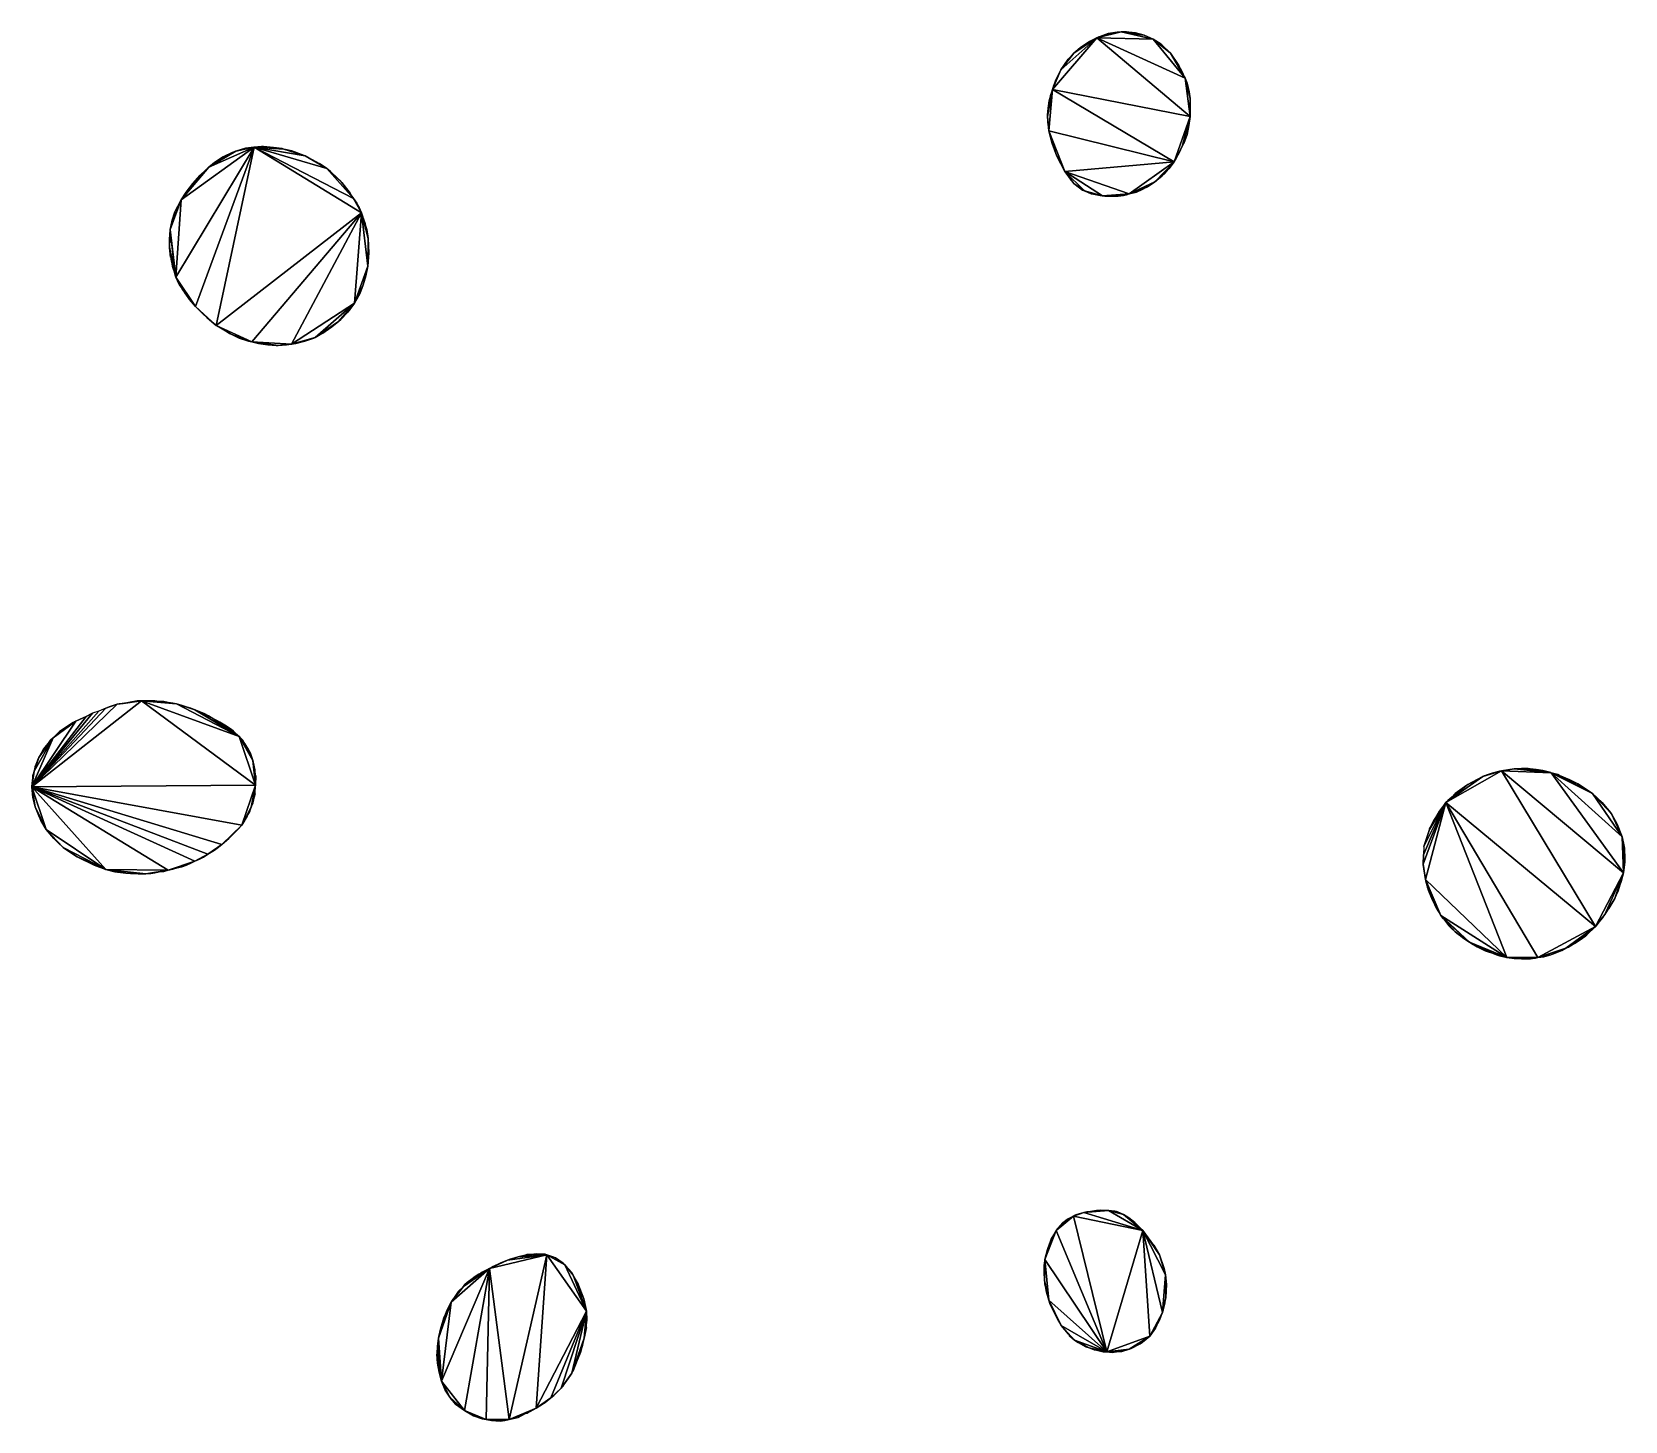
# Model space of a CAD drawing. Extents: x -63 to 76, y -59 to 62.
import ezdxf

# ---------------------------------------------------------------- set-up
doc = ezdxf.new("R2010")
doc.units = 0

msp = doc.modelspace()

# ---------------------------------------------------------------- linework, layer by layer
for points in [[(30.1, 61.77, 148), (26.96, 58.96, 148), (26.22, 57.26, 148)], [(38.24, 54.9, 148), (30.1, 61.77, 148), (26.22, 57.26, 148)], [(30.1, 61.77, 148), (28.07, 60.41, 148), (26.96, 58.96, 148)], [(30.1, 61.77, 148), (28.65, 60.89, 148), (28.07, 60.41, 148)], [(30.1, 61.77, 148), (29.45, 61.43, 148), (28.65, 60.89, 148)], [(32.23, 62.28, 148), (30.37, 61.88, 148), (30.1, 61.77, 148)], [(35.02, 61.65, 148), (32.23, 62.28, 148), (30.1, 61.77, 148)], [(30.37, 61.88, 148), (30.28, 61.86, 148), (30.1, 61.77, 148)], [(37.81, 58.24, 148), (35.02, 61.65, 148), (30.1, 61.77, 148)], [(38.24, 54.9, 148), (37.81, 58.24, 148), (30.1, 61.77, 148)], [(32.23, 62.28, 148), (31.09, 62.14, 148), (30.37, 61.88, 148)], [(32.23, 62.28, 148), (31.88, 62.26, 148), (31.09, 62.14, 148)], [(32.9, 62.26, 148), (32.67, 62.28, 148), (32.23, 62.28, 148)], [(34.23, 62, 148), (32.9, 62.26, 148), (32.23, 62.28, 148)], [(35.02, 61.65, 148), (34.23, 62, 148), (32.23, 62.28, 148)], [(34.23, 62, 148), (33.46, 62.19, 148), (32.9, 62.26, 148)], [(34.27, 61.98, 148), (34.24, 61.99, 148), (34.23, 62, 148)], [(35.02, 61.65, 148), (34.27, 61.98, 148), (34.23, 62, 148)], [(35.78, 61.15, 148), (35.72, 61.2, 148), (35.02, 61.65, 148)], [(36.54, 60.41, 148), (35.78, 61.15, 148), (35.02, 61.65, 148)], [(37.81, 58.24, 148), (36.54, 60.41, 148), (35.02, 61.65, 148)], [(28.07, 60.41, 148), (27.59, 59.9, 148), (26.96, 58.96, 148)], [(27.59, 59.9, 148), (27.15, 59.29, 148), (26.96, 58.96, 148)], [(28.07, 60.41, 148), (27.67, 59.99, 148), (27.59, 59.9, 148)], [(28.65, 60.89, 148), (28.08, 60.42, 148), (28.07, 60.41, 148)], [(36.54, 60.41, 148), (36.53, 60.41, 148), (35.78, 61.15, 148)], [(37.27, 59.35, 148), (37.11, 59.62, 148), (36.54, 60.41, 148)], [(37.81, 58.24, 148), (37.27, 59.35, 148), (36.54, 60.41, 148)], [(26.96, 58.96, 148), (26.52, 58.08, 148), (26.22, 57.26, 148)], [(26.96, 58.96, 148), (26.53, 58.1, 148), (26.52, 58.08, 148)], [(26.96, 58.96, 148), (26.87, 58.8, 148), (26.53, 58.1, 148)], [(37.81, 58.24, 148), (37.55, 58.83, 148), (37.27, 59.35, 148)], [(26.22, 57.26, 148), (25.83, 55.63, 148), (25.79, 54.9, 148)], [(26.22, 57.26, 148), (25.79, 54.9, 148), (25.91, 53.63, 148)], [(26.22, 57.26, 148), (25.93, 56.26, 148), (25.83, 55.63, 148)], [(36.86, 50.94, 148), (26.22, 57.26, 148), (25.91, 53.63, 148)], [(26.22, 57.26, 148), (26.03, 56.7, 148), (25.93, 56.26, 148)], [(26.52, 58.08, 148), (26.28, 57.5, 148), (26.22, 57.26, 148)], [(36.86, 50.94, 148), (38.24, 54.9, 148), (26.22, 57.26, 148)], [(37.99, 57.79, 148), (37.91, 58.05, 148), (37.81, 58.24, 148)], [(38.16, 57.05, 148), (37.99, 57.79, 148), (37.81, 58.24, 148)], [(38.26, 56.45, 148), (38.16, 57.05, 148), (37.81, 58.24, 148)], [(38.24, 54.9, 148), (38.26, 56.45, 148), (37.81, 58.24, 148)], [(38.16, 57.05, 148), (38.05, 57.54, 148), (37.99, 57.79, 148)], [(25.93, 56.26, 148), (25.86, 55.87, 148), (25.83, 55.63, 148)], [(38.26, 56.47, 148), (38.24, 56.56, 148), (38.16, 57.05, 148)], [(38.26, 56.45, 148), (38.26, 56.47, 148), (38.16, 57.05, 148)], [(38.24, 54.9, 148), (38.25, 55.48, 148), (38.26, 56.45, 148)], [(38.25, 55.48, 148), (38.27, 55.69, 148), (38.26, 56.45, 148)], [(25.83, 55.63, 148), (25.78, 55.06, 148), (25.78, 54.99, 148)], [(25.83, 55.63, 148), (25.78, 54.99, 148), (25.79, 54.9, 148)], [(25.79, 54.9, 148), (25.8, 54.33, 148), (25.83, 54.11, 148)], [(25.79, 54.9, 148), (25.83, 54.11, 148), (25.91, 53.63, 148)], [(36.86, 50.94, 148), (37.55, 52.27, 148), (38.24, 54.9, 148)], [(37.55, 52.27, 148), (37.97, 53.32, 148), (38.24, 54.9, 148)], [(37.97, 53.32, 148), (38.13, 54.11, 148), (38.24, 54.9, 148)], [(38.13, 54.11, 148), (38.22, 54.51, 148), (38.24, 54.9, 148)], [(25.91, 53.63, 148), (26.05, 52.98, 148), (26.18, 52.54, 148)], [(25.91, 53.63, 148), (26.18, 52.54, 148), (26.52, 51.65, 148)], [(25.91, 53.63, 148), (26.52, 51.65, 148), (27.29, 50.07, 148)], [(36.86, 50.94, 148), (25.91, 53.63, 148), (27.29, 50.07, 148)], [(37.55, 52.27, 148), (37.69, 52.54, 148), (37.97, 53.32, 148)], [(37.69, 52.54, 148), (37.91, 53.15, 148), (37.97, 53.32, 148)], [(37.97, 53.32, 148), (37.98, 53.39, 148), (38.13, 54.11, 148)], [(-43.52, 52.22, 148), (-49.89, 47.61, 148), (-50.37, 40.86, 148)], [(-43.52, 52.22, 148), (-50.37, 40.86, 148), (-48.64, 38.3, 148)], [(-43.52, 52.22, 148), (-47.48, 50.47, 148), (-49.89, 47.61, 148)], [(-43.52, 52.22, 148), (-48.64, 38.3, 148), (-46.83, 36.64, 148)], [(-43.52, 52.22, 148), (-45.13, 51.86, 148), (-47.48, 50.47, 148)], [(-45.13, 51.86, 148), (-46.23, 51.36, 148), (-47.48, 50.47, 148)], [(-34.14, 46.46, 148), (-43.52, 52.22, 148), (-46.83, 36.64, 148)], [(-45.13, 51.86, 148), (-45.43, 51.75, 148), (-46.23, 51.36, 148)], [(-43.52, 52.22, 148), (-44.27, 52.11, 148), (-45.13, 51.86, 148)], [(-44.27, 52.11, 148), (-44.84, 51.95, 148), (-45.13, 51.86, 148)], [(-43.52, 52.22, 148), (-44.22, 52.12, 148), (-44.27, 52.11, 148)], [(-42.71, 52.26, 148), (-42.88, 52.26, 148), (-43.52, 52.22, 148)], [(-41.83, 52.18, 148), (-42.71, 52.26, 148), (-43.52, 52.22, 148)], [(-40.94, 52.04, 148), (-41.83, 52.18, 148), (-43.52, 52.22, 148)], [(-39.07, 51.44, 148), (-40.94, 52.04, 148), (-43.52, 52.22, 148)], [(-37.18, 50.33, 148), (-39.07, 51.44, 148), (-43.52, 52.22, 148)], [(-34.83, 47.73, 148), (-37.18, 50.33, 148), (-43.52, 52.22, 148)], [(-34.14, 46.46, 148), (-34.83, 47.73, 148), (-43.52, 52.22, 148)], [(-41.83, 52.18, 148), (-41.89, 52.19, 148), (-42.71, 52.26, 148)], [(-41.07, 52.08, 148), (-41.13, 52.09, 148), (-41.83, 52.18, 148)], [(-40.94, 52.04, 148), (-41.07, 52.08, 148), (-41.83, 52.18, 148)], [(-39.37, 51.57, 148), (-40.24, 51.88, 148), (-40.94, 52.04, 148)], [(-39.07, 51.44, 148), (-39.37, 51.57, 148), (-40.94, 52.04, 148)], [(26.18, 52.54, 148), (26.24, 52.33, 148), (26.52, 51.65, 148)], [(26.52, 51.65, 148), (26.56, 51.54, 148), (26.61, 51.43, 148)], [(26.52, 51.65, 148), (26.61, 51.43, 148), (27.29, 50.07, 148)], [(36.86, 50.94, 148), (36.93, 51.07, 148), (37.55, 52.27, 148)], [(36.93, 51.07, 148), (37.32, 51.75, 148), (37.55, 52.27, 148)], [(-47.48, 50.47, 148), (-48.87, 49.04, 148), (-49.89, 47.61, 148)], [(-47.48, 50.47, 148), (-48.24, 49.75, 148), (-48.87, 49.04, 148)], [(-47.48, 50.47, 148), (-47.74, 50.24, 148), (-48.24, 49.75, 148)], [(-46.23, 51.36, 148), (-46.97, 50.87, 148), (-47.48, 50.47, 148)], [(-37.84, 50.79, 148), (-38.79, 51.3, 148), (-39.07, 51.44, 148)], [(-37.18, 50.33, 148), (-37.84, 50.79, 148), (-39.07, 51.44, 148)], [(-37.18, 50.33, 148), (-37.72, 50.71, 148), (-37.84, 50.79, 148)], [(-36.24, 49.51, 148), (-36.86, 50.08, 148), (-37.18, 50.33, 148)], [(-35.85, 49.12, 148), (-36.24, 49.51, 148), (-37.18, 50.33, 148)], [(-34.83, 47.73, 148), (-35.85, 49.12, 148), (-37.18, 50.33, 148)], [(26.61, 51.43, 148), (27.25, 50.14, 148), (27.29, 50.07, 148)], [(27.29, 50.07, 148), (32.91, 48.12, 148), (36.86, 50.94, 148)], [(32.91, 48.12, 148), (35.17, 49.18, 148), (36.86, 50.94, 148)], [(35.17, 49.18, 148), (35.34, 49.33, 148), (36.86, 50.94, 148)], [(35.34, 49.33, 148), (36.02, 49.95, 148), (36.86, 50.94, 148)], [(36.02, 49.95, 148), (36.39, 50.32, 148), (36.86, 50.94, 148)], [(36.39, 50.32, 148), (36.7, 50.73, 148), (36.86, 50.94, 148)], [(-48.87, 49.04, 148), (-49.47, 48.27, 148), (-49.89, 47.61, 148)], [(-48.87, 49.04, 148), (-49.01, 48.88, 148), (-49.47, 48.27, 148)], [(-48.24, 49.75, 148), (-48.35, 49.65, 148), (-48.87, 49.04, 148)], [(-35.85, 49.12, 148), (-35.99, 49.26, 148), (-36.24, 49.51, 148)], [(-35.13, 48.2, 148), (-35.27, 48.39, 148), (-35.85, 49.12, 148)], [(-34.83, 47.73, 148), (-35.13, 48.2, 148), (-35.85, 49.12, 148)], [(27.29, 50.07, 148), (27.83, 49.33, 148), (28.07, 49.02, 148)], [(27.29, 50.07, 148), (28.07, 49.02, 148), (29.01, 48.38, 148)], [(27.29, 50.07, 148), (29.01, 48.38, 148), (30.6, 47.95, 148)], [(27.29, 50.07, 148), (30.6, 47.95, 148), (32.91, 48.12, 148)], [(28.07, 49.02, 148), (28.83, 48.44, 148), (29.01, 48.38, 148)], [(32.91, 48.12, 148), (34.38, 48.67, 148), (35.17, 49.18, 148)], [(34.38, 48.67, 148), (34.51, 48.74, 148), (35.17, 49.18, 148)], [(35.17, 49.18, 148), (35.27, 49.26, 148), (35.34, 49.33, 148)], [(35.34, 49.33, 148), (35.8, 49.7, 148), (36.02, 49.95, 148)], [(-49.89, 47.61, 148), (-50.44, 46.55, 148), (-50.86, 45.02, 148)], [(-49.89, 47.61, 148), (-50.86, 45.02, 148), (-50.37, 40.86, 148)], [(-49.89, 47.61, 148), (-50.33, 46.76, 148), (-50.44, 46.55, 148)], [(-49.89, 47.61, 148), (-50, 47.41, 148), (-50.33, 46.76, 148)], [(-49.47, 48.27, 148), (-49.72, 47.89, 148), (-49.89, 47.61, 148)], [(-34.54, 47.31, 148), (-34.62, 47.43, 148), (-34.83, 47.73, 148)], [(-34.35, 46.94, 148), (-34.54, 47.31, 148), (-34.83, 47.73, 148)], [(-34.14, 46.46, 148), (-34.35, 46.94, 148), (-34.83, 47.73, 148)], [(29.01, 48.38, 148), (29.61, 48.13, 148), (29.81, 48.1, 148)], [(29.01, 48.38, 148), (29.81, 48.1, 148), (30.6, 47.95, 148)], [(29.81, 48.1, 148), (30.39, 47.98, 148), (30.6, 47.95, 148)], [(30.6, 47.95, 148), (32.41, 47.99, 148), (32.91, 48.12, 148)], [(30.6, 47.95, 148), (31.18, 47.93, 148), (32.41, 47.99, 148)], [(30.6, 47.95, 148), (30.78, 47.94, 148), (31.18, 47.93, 148)], [(31.18, 47.93, 148), (31.96, 47.92, 148), (32.41, 47.99, 148)], [(32.41, 47.99, 148), (32.77, 48.07, 148), (32.91, 48.12, 148)], [(32.41, 47.99, 148), (32.69, 48.05, 148), (32.77, 48.07, 148)], [(32.91, 48.12, 148), (34.1, 48.55, 148), (34.38, 48.67, 148)], [(32.91, 48.12, 148), (33.57, 48.29, 148), (34.1, 48.55, 148)], [(-50.44, 46.55, 148), (-50.68, 45.83, 148), (-50.86, 45.02, 148)], [(-50.44, 46.55, 148), (-50.46, 46.49, 148), (-50.68, 45.83, 148)], [(-50.33, 46.76, 148), (-50.4, 46.63, 148), (-50.44, 46.55, 148)], [(-34.14, 46.46, 148), (-46.83, 36.64, 148), (-43.72, 35.19, 148)], [(-43.72, 35.19, 148), (-40.27, 35, 148), (-34.14, 46.46, 148)], [(-40.27, 35, 148), (-34.74, 38.58, 148), (-34.14, 46.46, 148)], [(-34.74, 38.58, 148), (-33.6, 41.8, 148), (-34.14, 46.46, 148)], [(-34.14, 46.46, 148), (-34.2, 46.63, 148), (-34.35, 46.94, 148)], [(-33.69, 45.02, 148), (-33.8, 45.51, 148), (-34.14, 46.46, 148)], [(-33.55, 44.22, 148), (-33.69, 45.02, 148), (-34.14, 46.46, 148)], [(-33.6, 41.8, 148), (-33.55, 44.22, 148), (-34.14, 46.46, 148)], [(-50.9, 44.76, 148), (-50.94, 44.23, 148), (-50.92, 43.47, 148)], [(-50.86, 45.02, 148), (-50.9, 44.76, 148), (-50.92, 43.47, 148)], [(-50.86, 45.02, 148), (-50.92, 43.47, 148), (-50.43, 41.06, 148)], [(-50.68, 45.83, 148), (-50.78, 45.43, 148), (-50.86, 45.02, 148)], [(-50.86, 45.02, 148), (-50.43, 41.06, 148), (-50.37, 40.86, 148)], [(-33.55, 44.22, 148), (-33.58, 44.44, 148), (-33.69, 45.02, 148)], [(-50.92, 43.47, 148), (-50.92, 43.41, 148), (-50.75, 42.25, 148)], [(-50.92, 43.47, 148), (-50.75, 42.25, 148), (-50.43, 41.06, 148)], [(-50.92, 43.41, 148), (-50.91, 43.28, 148), (-50.83, 42.61, 148)], [(-50.92, 43.41, 148), (-50.83, 42.61, 148), (-50.75, 42.25, 148)], [(-33.6, 41.8, 148), (-33.49, 42.98, 148), (-33.55, 44.22, 148)], [(-33.49, 42.98, 148), (-33.5, 43.61, 148), (-33.55, 44.22, 148)], [(-50.75, 42.25, 148), (-50.69, 41.81, 148), (-50.43, 41.06, 148)], [(-34.74, 38.58, 148), (-33.99, 40.19, 148), (-33.6, 41.8, 148)], [(-33.99, 40.19, 148), (-33.75, 40.96, 148), (-33.6, 41.8, 148)], [(-33.75, 40.96, 148), (-33.62, 41.62, 148), (-33.6, 41.8, 148)], [(-33.6, 41.8, 148), (-33.54, 42.29, 148), (-33.49, 42.98, 148)], [(-50.43, 41.06, 148), (-50.43, 41.03, 148), (-50.42, 41, 148)], [(-50.43, 41.06, 148), (-50.42, 41, 148), (-50.37, 40.86, 148)], [(-50.37, 40.86, 148), (-50.18, 40.4, 148), (-50, 40.09, 148)], [(-50.37, 40.86, 148), (-50, 40.09, 148), (-49.82, 39.82, 148)], [(-50.37, 40.86, 148), (-49.82, 39.82, 148), (-49.17, 38.89, 148)], [(-50.37, 40.86, 148), (-49.17, 38.89, 148), (-48.64, 38.3, 148)], [(-33.99, 40.19, 148), (-33.79, 40.81, 148), (-33.75, 40.96, 148)], [(-49.82, 39.82, 148), (-49.55, 39.39, 148), (-49.17, 38.89, 148)], [(-34.74, 38.58, 148), (-34.29, 39.39, 148), (-33.99, 40.19, 148)], [(-34.74, 38.58, 148), (-34.46, 39.04, 148), (-34.29, 39.39, 148)], [(-34.29, 39.39, 148), (-34.21, 39.57, 148), (-33.99, 40.19, 148)], [(-49.17, 38.89, 148), (-49.01, 38.69, 148), (-48.64, 38.3, 148)], [(-48.64, 38.3, 148), (-48.19, 37.82, 148), (-48, 37.64, 148)], [(-48.64, 38.3, 148), (-48, 37.64, 148), (-47.65, 37.33, 148)], [(-48.64, 38.3, 148), (-47.65, 37.33, 148), (-46.83, 36.64, 148)], [(-40.27, 35, 148), (-38.18, 35.58, 148), (-34.74, 38.58, 148)], [(-38.18, 35.58, 148), (-36.15, 36.97, 148), (-34.74, 38.58, 148)], [(-36.15, 36.97, 148), (-35.33, 37.78, 148), (-34.74, 38.58, 148)], [(-36.15, 36.97, 148), (-35.96, 37.14, 148), (-35.33, 37.78, 148)], [(-35.33, 37.78, 148), (-35.2, 37.93, 148), (-34.74, 38.58, 148)], [(-47.65, 37.33, 148), (-47.43, 37.13, 148), (-46.83, 36.64, 148)], [(-46.83, 36.64, 148), (-46.47, 36.41, 148), (-45.89, 36.06, 148)], [(-46.83, 36.64, 148), (-45.89, 36.06, 148), (-45.48, 35.85, 148)], [(-46.83, 36.64, 148), (-45.48, 35.85, 148), (-43.72, 35.19, 148)], [(-38.18, 35.58, 148), (-37.31, 36.1, 148), (-36.15, 36.97, 148)], [(-37.31, 36.1, 148), (-36.74, 36.51, 148), (-36.15, 36.97, 148)], [(-45.89, 36.06, 148), (-45.66, 35.92, 148), (-45.48, 35.85, 148)], [(-45.48, 35.85, 148), (-44.82, 35.53, 148), (-44.2, 35.33, 148)], [(-45.48, 35.85, 148), (-44.2, 35.33, 148), (-43.72, 35.19, 148)], [(-44.2, 35.33, 148), (-44.02, 35.27, 148), (-43.72, 35.19, 148)], [(-43.72, 35.19, 148), (-43.15, 35.06, 148), (-42.33, 34.94, 148)], [(-43.72, 35.19, 148), (-42.33, 34.94, 148), (-41.6, 34.89, 148)], [(-43.72, 35.19, 148), (-41.6, 34.89, 148), (-41.41, 34.88, 148)], [(-43.72, 35.19, 148), (-41.41, 34.88, 148), (-40.27, 35, 148)], [(-41.6, 34.89, 148), (-41.52, 34.88, 148), (-41.41, 34.88, 148)], [(-41.41, 34.88, 148), (-40.7, 34.93, 148), (-40.27, 35, 148)], [(-40.27, 35, 148), (-39.32, 35.2, 148), (-38.18, 35.58, 148)], [(-40.27, 35, 148), (-39.89, 35.05, 148), (-39.32, 35.2, 148)], [(-39.32, 35.2, 148), (-39.09, 35.25, 148), (-38.18, 35.58, 148)], [(-39.09, 35.25, 148), (-38.3, 35.53, 148), (-38.18, 35.58, 148)], [(-38.18, 35.58, 148), (-37.51, 35.96, 148), (-37.31, 36.1, 148)], [(-53.37, 3.82, 148), (-55.48, 3.53, 148), (-62.94, -3.69, 148)], [(-53.37, 3.82, 148), (-62.94, -3.69, 148), (-43.41, -3.54, 148)], [(-55.48, 3.53, 148), (-56.49, 3.18, 148), (-62.94, -3.69, 148)], [(-56.49, 3.18, 148), (-57.1, 2.94, 148), (-62.94, -3.69, 148)], [(-57.1, 2.94, 148), (-57.65, 2.74, 148), (-62.94, -3.69, 148)], [(-55.48, 3.53, 148), (-56.09, 3.34, 148), (-56.49, 3.18, 148)], [(-53.37, 3.82, 148), (-54.96, 3.61, 148), (-55.48, 3.53, 148)], [(-54.96, 3.61, 148), (-55.31, 3.57, 148), (-55.48, 3.53, 148)], [(-53.37, 3.82, 148), (-53.75, 3.82, 148), (-54.96, 3.61, 148)], [(-52.59, 3.82, 148), (-52.97, 3.84, 148), (-53.37, 3.82, 148)], [(-51.81, 3.77, 148), (-52.59, 3.82, 148), (-53.37, 3.82, 148)], [(-50.29, 3.56, 148), (-51.81, 3.77, 148), (-53.37, 3.82, 148)], [(-44.84, 0.72, 148), (-50.29, 3.56, 148), (-53.37, 3.82, 148)], [(-43.41, -3.54, 148), (-44.84, 0.72, 148), (-53.37, 3.82, 148)], [(-51.81, 3.77, 148), (-52.19, 3.82, 148), (-52.59, 3.82, 148)], [(-51.03, 3.69, 148), (-51.41, 3.76, 148), (-51.81, 3.77, 148)], [(-50.29, 3.56, 148), (-51.03, 3.69, 148), (-51.81, 3.77, 148)], [(-50.29, 3.56, 148), (-50.63, 3.64, 148), (-51.03, 3.69, 148)], [(-49.47, 3.31, 148), (-49.89, 3.46, 148), (-50.29, 3.56, 148)], [(-48.69, 3.03, 148), (-49.47, 3.31, 148), (-50.29, 3.56, 148)], [(-44.84, 0.72, 148), (-48.69, 3.03, 148), (-50.29, 3.56, 148)], [(-48.69, 3.03, 148), (-49.06, 3.19, 148), (-49.47, 3.31, 148)], [(-47.88, 2.71, 148), (-48.28, 2.88, 148), (-48.69, 3.03, 148)], [(-47.12, 2.29, 148), (-47.88, 2.71, 148), (-48.69, 3.03, 148)], [(-44.84, 0.72, 148), (-47.12, 2.29, 148), (-48.69, 3.03, 148)], [(-57.65, 2.74, 148), (-58.19, 2.47, 148), (-62.94, -3.69, 148)], [(-58.19, 2.47, 148), (-59.1, 2.05, 148), (-62.94, -3.69, 148)], [(-59.1, 2.05, 148), (-61.08, 0.61, 148), (-62.94, -3.69, 148)], [(-59.1, 2.05, 148), (-59.21, 2, 148), (-61.08, 0.61, 148)], [(-59.21, 2, 148), (-59.32, 1.95, 148), (-61.08, 0.61, 148)], [(-59.32, 1.95, 148), (-60.52, 1.16, 148), (-61.08, 0.61, 148)], [(-58.19, 2.47, 148), (-58.46, 2.35, 148), (-59.1, 2.05, 148)], [(-57.65, 2.74, 148), (-57.69, 2.73, 148), (-58.19, 2.47, 148)], [(-47.12, 2.29, 148), (-47.5, 2.51, 148), (-47.88, 2.71, 148)], [(-46.51, 1.98, 148), (-46.71, 2.09, 148), (-47.12, 2.29, 148)], [(-44.84, 0.72, 148), (-46.51, 1.98, 148), (-47.12, 2.29, 148)], [(-45.51, 1.34, 148), (-45.94, 1.62, 148), (-46.51, 1.98, 148)], [(-44.84, 0.72, 148), (-45.51, 1.34, 148), (-46.51, 1.98, 148)], [(-61.08, 0.61, 148), (-62.74, -2.31, 148), (-62.94, -3.69, 148)], [(-61.08, 0.61, 148), (-62.34, -1.12, 148), (-62.74, -2.31, 148)], [(-61.08, 0.61, 148), (-61.32, 0.39, 148), (-62.34, -1.12, 148)], [(-61.32, 0.39, 148), (-61.91, -0.35, 148), (-62.34, -1.12, 148)], [(-44.84, 0.72, 148), (-45.31, 1.19, 148), (-45.51, 1.34, 148)], [(-44.52, 0.39, 148), (-44.68, 0.56, 148), (-44.84, 0.72, 148)], [(-44.33, 0.08, 148), (-44.52, 0.39, 148), (-44.84, 0.72, 148)], [(-43.85, -0.77, 148), (-44.33, 0.08, 148), (-44.84, 0.72, 148)], [(-43.63, -1.38, 148), (-43.85, -0.77, 148), (-44.84, 0.72, 148)], [(-43.41, -3.54, 148), (-43.63, -1.38, 148), (-44.84, 0.72, 148)], [(-43.85, -0.77, 148), (-44, -0.39, 148), (-44.33, 0.08, 148)], [(-62.34, -1.12, 148), (-62.39, -1.23, 148), (-62.74, -2.31, 148)], [(-62.39, -1.23, 148), (-62.69, -1.95, 148), (-62.74, -2.31, 148)], [(-62.34, -1.12, 148), (-62.37, -1.19, 148), (-62.39, -1.23, 148)], [(-62.34, -1.12, 148), (-62.37, -1.17, 148), (-62.37, -1.19, 148)], [(-43.63, -1.38, 148), (-43.69, -1.17, 148), (-43.85, -0.77, 148)], [(-43.45, -2.21, 148), (-43.48, -1.95, 148), (-43.63, -1.38, 148)], [(-43.41, -3.54, 148), (-43.45, -2.21, 148), (-43.63, -1.38, 148)], [(-62.74, -2.31, 148), (-62.92, -3.33, 148), (-62.94, -3.69, 148)], [(-62.74, -2.31, 148), (-62.88, -2.73, 148), (-62.92, -3.33, 148)], [(-43.41, -3.54, 148), (-43.38, -2.73, 148), (-43.45, -2.21, 148)], [(-43.41, -3.54, 148), (-43.36, -3.07, 148), (-43.38, -2.73, 148)], [(65.44, -2.28, 148), (63.81, -2.78, 148), (60.58, -5.05, 148)], [(73.66, -15.88, 148), (65.44, -2.28, 148), (60.58, -5.05, 148)], [(63.81, -2.78, 148), (62.4, -3.55, 148), (60.58, -5.05, 148)], [(63.81, -2.78, 148), (62.49, -3.48, 148), (62.4, -3.55, 148)], [(63.81, -2.78, 148), (63.33, -3.03, 148), (62.49, -3.48, 148)], [(65.44, -2.28, 148), (64.63, -2.49, 148), (63.81, -2.78, 148)], [(64.63, -2.49, 148), (63.98, -2.71, 148), (63.81, -2.78, 148)], [(63.98, -2.71, 148), (63.92, -2.73, 148), (63.81, -2.78, 148)], [(64.63, -2.49, 148), (64.09, -2.67, 148), (63.98, -2.71, 148)], [(65.44, -2.28, 148), (65.19, -2.34, 148), (64.63, -2.49, 148)], [(65.19, -2.34, 148), (65, -2.39, 148), (64.63, -2.49, 148)], [(65.44, -2.28, 148), (65.26, -2.32, 148), (65.19, -2.34, 148)], [(66.58, -2.1, 148), (66.55, -2.1, 148), (65.44, -2.28, 148)], [(69.79, -2.45, 148), (66.58, -2.1, 148), (65.44, -2.28, 148)], [(76.1, -11.2, 148), (69.79, -2.45, 148), (65.44, -2.28, 148)], [(73.66, -15.88, 148), (76.1, -11.2, 148), (65.44, -2.28, 148)], [(67.27, -2.08, 148), (67.19, -2.08, 148), (66.58, -2.1, 148)], [(69.79, -2.45, 148), (67.27, -2.08, 148), (66.58, -2.1, 148)], [(67.95, -2.11, 148), (67.78, -2.09, 148), (67.27, -2.08, 148)], [(69.79, -2.45, 148), (67.95, -2.11, 148), (67.27, -2.08, 148)], [(69.04, -2.27, 148), (68.48, -2.16, 148), (67.95, -2.11, 148)], [(69.79, -2.45, 148), (69.04, -2.27, 148), (67.95, -2.11, 148)], [(69.04, -2.27, 148), (68.94, -2.25, 148), (68.48, -2.16, 148)], [(69.75, -2.44, 148), (69.12, -2.28, 148), (69.04, -2.27, 148)], [(69.79, -2.45, 148), (69.75, -2.44, 148), (69.04, -2.27, 148)], [(69.79, -2.45, 148), (69.76, -2.44, 148), (69.75, -2.44, 148)], [(70.35, -2.62, 148), (69.91, -2.48, 148), (69.79, -2.45, 148)], [(70.52, -2.68, 148), (70.35, -2.62, 148), (69.79, -2.45, 148)], [(73.38, -4.28, 148), (70.52, -2.68, 148), (69.79, -2.45, 148)], [(75.99, -8.04, 148), (73.38, -4.28, 148), (69.79, -2.45, 148)], [(76.1, -11.2, 148), (75.99, -8.04, 148), (69.79, -2.45, 148)], [(70.52, -2.68, 148), (70.41, -2.64, 148), (70.35, -2.62, 148)], [(72.1, -3.43, 148), (71.42, -3.08, 148), (70.52, -2.68, 148)], [(73.38, -4.28, 148), (72.1, -3.43, 148), (70.52, -2.68, 148)], [(-62.92, -3.33, 148), (-62.94, -3.51, 148), (-62.94, -3.69, 148)], [(-62.94, -3.69, 148), (-44.61, -7.02, 148), (-43.41, -3.54, 148)], [(-62.94, -3.69, 148), (-62.89, -4.3, 148), (-62.84, -4.61, 148)], [(-62.94, -3.69, 148), (-62.84, -4.61, 148), (-62.65, -5.43, 148)], [(-62.94, -3.69, 148), (-62.65, -5.43, 148), (-61.7, -7.42, 148)], [(-62.94, -3.69, 148), (-61.7, -7.42, 148), (-56.47, -10.9, 148)], [(-62.94, -3.69, 148), (-56.47, -10.9, 148), (-51.03, -10.97, 148)], [(-62.94, -3.69, 148), (-51.03, -10.97, 148), (-48.69, -10.17, 148)], [(-62.94, -3.69, 148), (-48.69, -10.17, 148), (-47.57, -9.58, 148)], [(-62.94, -3.69, 148), (-47.57, -9.58, 148), (-46.34, -8.73, 148)], [(-62.94, -3.69, 148), (-46.34, -8.73, 148), (-44.61, -7.02, 148)], [(-44.61, -7.02, 148), (-43.78, -5.46, 148), (-43.41, -3.54, 148)], [(-43.78, -5.46, 148), (-43.43, -4.3, 148), (-43.41, -3.54, 148)], [(62.4, -3.55, 148), (61.09, -4.59, 148), (60.58, -5.05, 148)], [(62.4, -3.55, 148), (61.4, -4.28, 148), (61.09, -4.59, 148)], [(62.49, -3.48, 148), (62.45, -3.51, 148), (62.4, -3.55, 148)], [(73.38, -4.28, 148), (72.33, -3.56, 148), (72.1, -3.43, 148)], [(-62.84, -4.61, 148), (-62.77, -5.08, 148), (-62.65, -5.43, 148)], [(-62.65, -5.43, 148), (-62.37, -6.19, 148), (-62.14, -6.62, 148)], [(-62.65, -5.43, 148), (-62.14, -6.62, 148), (-61.7, -7.42, 148)], [(-44.61, -7.02, 148), (-44.12, -6.26, 148), (-43.78, -5.46, 148)], [(-44.12, -6.26, 148), (-43.91, -5.86, 148), (-43.78, -5.46, 148)], [(-43.78, -5.46, 148), (-43.62, -5.08, 148), (-43.43, -4.3, 148)], [(60.58, -5.05, 148), (58.62, -9.63, 148), (58.6, -10.44, 148)], [(60.58, -5.05, 148), (58.6, -10.44, 148), (58.8, -11.78, 148)], [(60.58, -5.05, 148), (58.67, -8.9, 148), (58.62, -9.63, 148)], [(60.58, -5.05, 148), (59.14, -7.42, 148), (58.67, -8.9, 148)], [(60.58, -5.05, 148), (58.8, -11.78, 148), (65.91, -18.59, 148)], [(60.58, -5.05, 148), (59.16, -7.36, 148), (59.14, -7.42, 148)], [(60.58, -5.05, 148), (59.52, -6.63, 148), (59.16, -7.36, 148)], [(60.58, -5.05, 148), (59.53, -6.62, 148), (59.52, -6.63, 148)], [(60.58, -5.05, 148), (59.99, -5.82, 148), (59.53, -6.62, 148)], [(61.09, -4.59, 148), (60.76, -4.88, 148), (60.58, -5.05, 148)], [(68.63, -18.61, 148), (73.66, -15.88, 148), (60.58, -5.05, 148)], [(65.91, -18.59, 148), (68.63, -18.61, 148), (60.58, -5.05, 148)], [(74.23, -5.05, 148), (73.95, -4.78, 148), (73.38, -4.28, 148)], [(75.04, -6.03, 148), (74.23, -5.05, 148), (73.38, -4.28, 148)], [(75.99, -8.04, 148), (75.04, -6.03, 148), (73.38, -4.28, 148)], [(75.04, -6.03, 148), (74.91, -5.82, 148), (74.23, -5.05, 148)], [(-62.14, -6.62, 148), (-61.77, -7.29, 148), (-61.7, -7.42, 148)], [(-44.61, -7.02, 148), (-44.33, -6.64, 148), (-44.12, -6.26, 148)], [(59.52, -6.63, 148), (59.52, -6.63, 148), (59.16, -7.36, 148)], [(75.54, -6.94, 148), (75.36, -6.59, 148), (75.04, -6.03, 148)], [(75.99, -8.04, 148), (75.54, -6.94, 148), (75.04, -6.03, 148)], [(75.99, -8.04, 148), (75.72, -7.34, 148), (75.54, -6.94, 148)], [(-61.7, -7.42, 148), (-61.57, -7.58, 148), (-61.01, -8.21, 148)], [(-61.7, -7.42, 148), (-61.01, -8.21, 148), (-60.19, -8.99, 148)], [(-61.7, -7.42, 148), (-60.19, -8.99, 148), (-56.47, -10.9, 148)], [(-61.01, -8.21, 148), (-60.68, -8.54, 148), (-60.19, -8.99, 148)], [(-46.34, -8.73, 148), (-45.36, -7.81, 148), (-44.61, -7.02, 148)], [(-46.34, -8.73, 148), (-45.72, -8.2, 148), (-45.36, -7.81, 148)], [(-45.36, -7.81, 148), (-44.95, -7.41, 148), (-44.61, -7.02, 148)], [(59.14, -7.42, 148), (58.88, -8.13, 148), (58.67, -8.9, 148)], [(76.17, -8.9, 148), (76.02, -8.13, 148), (75.99, -8.04, 148)], [(76.18, -9.04, 148), (76.17, -8.9, 148), (75.99, -8.04, 148)], [(76.22, -10.28, 148), (76.18, -9.04, 148), (75.99, -8.04, 148)], [(76.1, -11.2, 148), (76.22, -10.28, 148), (75.99, -8.04, 148)], [(-60.19, -8.99, 148), (-59.21, -9.65, 148), (-58.97, -9.79, 148)], [(-60.19, -8.99, 148), (-58.97, -9.79, 148), (-56.47, -10.9, 148)], [(-48.69, -10.17, 148), (-47.77, -9.72, 148), (-47.57, -9.58, 148)], [(-48.69, -10.17, 148), (-47.94, -9.83, 148), (-47.77, -9.72, 148)], [(-47.57, -9.58, 148), (-46.63, -8.96, 148), (-46.34, -8.73, 148)], [(-47.57, -9.58, 148), (-46.99, -9.22, 148), (-46.63, -8.96, 148)], [(58.62, -9.63, 148), (58.61, -9.67, 148), (58.6, -10.44, 148)], [(76.22, -10.28, 148), (76.24, -9.67, 148), (76.18, -9.04, 148)], [(-58.97, -9.79, 148), (-57.5, -10.52, 148), (-56.47, -10.9, 148)], [(-56.47, -10.9, 148), (-56.09, -11, 148), (-55.68, -11.1, 148)], [(-56.47, -10.9, 148), (-55.68, -11.1, 148), (-54.72, -11.22, 148)], [(-56.47, -10.9, 148), (-54.72, -11.22, 148), (-52.97, -11.28, 148)], [(-56.47, -10.9, 148), (-52.97, -11.28, 148), (-51.03, -10.97, 148)], [(-55.68, -11.1, 148), (-55.31, -11.15, 148), (-54.72, -11.22, 148)], [(-52.97, -11.28, 148), (-51.81, -11.11, 148), (-51.03, -10.97, 148)], [(-52.97, -11.28, 148), (-52.19, -11.2, 148), (-51.81, -11.11, 148)], [(-51.81, -11.11, 148), (-51.41, -11.07, 148), (-51.03, -10.97, 148)], [(-51.03, -10.97, 148), (-49.44, -10.53, 148), (-48.69, -10.17, 148)], [(-51.03, -10.97, 148), (-50.25, -10.77, 148), (-49.44, -10.53, 148)], [(-51.03, -10.97, 148), (-50.63, -10.89, 148), (-50.25, -10.77, 148)], [(-50.25, -10.77, 148), (-49.84, -10.67, 148), (-49.44, -10.53, 148)], [(-49.44, -10.53, 148), (-49.06, -10.36, 148), (-48.69, -10.17, 148)], [(-49.44, -10.53, 148), (-49.25, -10.45, 148), (-49.06, -10.36, 148)], [(-48.69, -10.17, 148), (-48.28, -10.01, 148), (-47.94, -9.83, 148)], [(58.6, -10.44, 148), (58.6, -10.47, 148), (58.8, -11.78, 148)], [(58.6, -10.47, 148), (58.68, -11.2, 148), (58.8, -11.78, 148)], [(76.1, -11.2, 148), (76.21, -10.44, 148), (76.22, -10.28, 148)], [(-54.72, -11.22, 148), (-54.53, -11.24, 148), (-54.33, -11.26, 148)], [(-54.72, -11.22, 148), (-54.33, -11.26, 148), (-52.97, -11.28, 148)], [(-54.33, -11.26, 148), (-53.64, -11.29, 148), (-52.97, -11.28, 148)], [(-52.97, -11.28, 148), (-52.56, -11.25, 148), (-52.19, -11.2, 148)], [(58.8, -11.78, 148), (58.83, -11.93, 148), (59.06, -12.74, 148)], [(58.8, -11.78, 148), (59.06, -12.74, 148), (60.14, -14.92, 148)], [(58.8, -11.78, 148), (60.14, -14.92, 148), (65.91, -18.59, 148)], [(58.83, -11.93, 148), (58.96, -12.44, 148), (59.06, -12.74, 148)], [(73.66, -15.88, 148), (74.46, -14.83, 148), (76.1, -11.2, 148)], [(74.46, -14.83, 148), (75.33, -13.43, 148), (76.1, -11.2, 148)], [(75.33, -13.43, 148), (75.9, -11.97, 148), (76.1, -11.2, 148)], [(75.33, -13.43, 148), (75.67, -12.74, 148), (75.9, -11.97, 148)], [(75.9, -11.97, 148), (76.01, -11.58, 148), (76.1, -11.2, 148)], [(59.06, -12.74, 148), (59.38, -13.51, 148), (59.42, -13.6, 148)], [(59.06, -12.74, 148), (59.42, -13.6, 148), (60.14, -14.92, 148)], [(59.42, -13.6, 148), (59.74, -14.28, 148), (60.14, -14.92, 148)], [(74.46, -14.83, 148), (74.83, -14.31, 148), (75.33, -13.43, 148)], [(74.83, -14.31, 148), (75.25, -13.59, 148), (75.33, -13.43, 148)], [(60.14, -14.92, 148), (60.2, -15.01, 148), (60.37, -15.23, 148)], [(60.14, -14.92, 148), (60.37, -15.23, 148), (62.64, -17.25, 148)], [(60.14, -14.92, 148), (62.64, -17.25, 148), (65.91, -18.59, 148)], [(60.2, -15.01, 148), (60.29, -15.14, 148), (60.37, -15.23, 148)], [(60.37, -15.23, 148), (60.85, -15.83, 148), (61.4, -16.35, 148)], [(60.37, -15.23, 148), (61.4, -16.35, 148), (62.64, -17.25, 148)], [(73.66, -15.88, 148), (73.67, -15.86, 148), (74.46, -14.83, 148)], [(73.67, -15.86, 148), (74.28, -15.12, 148), (74.46, -14.83, 148)], [(60.85, -15.83, 148), (61.05, -16.03, 148), (61.4, -16.35, 148)], [(61.4, -16.35, 148), (61.65, -16.56, 148), (61.85, -16.71, 148)], [(61.4, -16.35, 148), (61.85, -16.71, 148), (62.64, -17.25, 148)], [(68.63, -18.61, 148), (71.07, -17.79, 148), (73.66, -15.88, 148)], [(71.07, -17.79, 148), (72.22, -17.11, 148), (73.66, -15.88, 148)], [(72.22, -17.11, 148), (72.89, -16.63, 148), (73.66, -15.88, 148)], [(72.22, -17.11, 148), (72.81, -16.69, 148), (72.89, -16.63, 148)], [(72.89, -16.63, 148), (72.96, -16.57, 148), (73.66, -15.88, 148)], [(61.85, -16.71, 148), (62.05, -16.88, 148), (62.64, -17.25, 148)], [(62.64, -17.25, 148), (62.82, -17.38, 148), (63.32, -17.67, 148)], [(62.64, -17.25, 148), (63.32, -17.67, 148), (64.02, -18.01, 148)], [(62.64, -17.25, 148), (64.02, -18.01, 148), (64.65, -18.22, 148)], [(62.64, -17.25, 148), (64.65, -18.22, 148), (65.91, -18.59, 148)], [(63.32, -17.67, 148), (63.42, -17.72, 148), (64.02, -18.01, 148)], [(64.02, -18.01, 148), (64.27, -18.1, 148), (64.65, -18.22, 148)], [(68.63, -18.61, 148), (69.74, -18.35, 148), (71.07, -17.79, 148)], [(69.74, -18.35, 148), (69.9, -18.3, 148), (71.07, -17.79, 148)], [(69.9, -18.3, 148), (70.7, -17.98, 148), (71.07, -17.79, 148)], [(71.07, -17.79, 148), (71.46, -17.59, 148), (72.22, -17.11, 148)], [(71.07, -17.79, 148), (71.3, -17.68, 148), (71.46, -17.59, 148)], [(71.46, -17.59, 148), (71.87, -17.34, 148), (72.22, -17.11, 148)], [(64.65, -18.22, 148), (65, -18.35, 148), (65.26, -18.44, 148)], [(64.65, -18.22, 148), (65.26, -18.44, 148), (65.91, -18.59, 148)], [(65.26, -18.44, 148), (65.79, -18.57, 148), (65.91, -18.59, 148)], [(65.91, -18.59, 148), (66.55, -18.69, 148), (67.19, -18.72, 148)], [(65.91, -18.59, 148), (67.19, -18.72, 148), (67.84, -18.72, 148)], [(65.91, -18.59, 148), (67.84, -18.72, 148), (68.63, -18.61, 148)], [(67.19, -18.72, 148), (67.27, -18.72, 148), (67.84, -18.72, 148)], [(67.84, -18.72, 148), (68.16, -18.68, 148), (68.63, -18.61, 148)], [(67.84, -18.72, 148), (67.98, -18.7, 148), (68.16, -18.68, 148)], [(68.16, -18.68, 148), (68.41, -18.66, 148), (68.63, -18.61, 148)], [(68.63, -18.61, 148), (69.15, -18.54, 148), (69.74, -18.35, 148)], [(28.04, -41.2, 148), (27.11, -41.79, 148), (26.55, -42.46, 148)], [(30.96, -53.06, 148), (28.04, -41.2, 148), (26.55, -42.46, 148)], [(28.04, -41.2, 148), (27.25, -41.68, 148), (27.11, -41.79, 148)], [(28.04, -41.2, 148), (27.53, -41.47, 148), (27.25, -41.68, 148)], [(28.97, -40.89, 148), (28.12, -41.15, 148), (28.04, -41.2, 148)], [(34.11, -42.45, 148), (28.97, -40.89, 148), (28.04, -41.2, 148)], [(30.96, -53.06, 148), (34.11, -42.45, 148), (28.04, -41.2, 148)], [(28.97, -40.89, 148), (28.35, -41.06, 148), (28.12, -41.15, 148)], [(31.12, -40.7, 148), (29.55, -40.8, 148), (28.97, -40.89, 148)], [(34.11, -42.45, 148), (31.12, -40.7, 148), (28.97, -40.89, 148)], [(29.55, -40.8, 148), (29.21, -40.83, 148), (28.97, -40.89, 148)], [(31.12, -40.7, 148), (30.05, -40.71, 148), (29.55, -40.8, 148)], [(31.12, -40.7, 148), (30.42, -40.68, 148), (30.05, -40.71, 148)], [(31.8, -40.79, 148), (31.66, -40.77, 148), (31.12, -40.7, 148)], [(32.42, -41.05, 148), (31.8, -40.79, 148), (31.12, -40.7, 148)], [(34.11, -42.45, 148), (32.42, -41.05, 148), (31.12, -40.7, 148)], [(32.42, -41.05, 148), (31.89, -40.83, 148), (31.8, -40.79, 148)], [(33.41, -41.75, 148), (32.9, -41.35, 148), (32.42, -41.05, 148)], [(34.11, -42.45, 148), (33.41, -41.75, 148), (32.42, -41.05, 148)], [(34.11, -42.45, 148), (33.57, -41.89, 148), (33.41, -41.75, 148)], [(26.55, -42.46, 148), (26.51, -42.52, 148), (25.56, -44.99, 148)], [(26.55, -42.46, 148), (25.56, -44.99, 148), (30.96, -53.06, 148)], [(26.51, -42.52, 148), (26.04, -43.37, 148), (25.56, -44.99, 148)], [(26.51, -42.52, 148), (26.16, -43.06, 148), (26.04, -43.37, 148)], [(26.16, -43.06, 148), (26.08, -43.21, 148), (26.04, -43.37, 148)], [(26.55, -42.46, 148), (26.51, -42.5, 148), (26.51, -42.52, 148)], [(26.51, -42.5, 148), (26.51, -42.51, 148), (26.51, -42.52, 148)], [(27.11, -41.79, 148), (27.07, -41.83, 148), (26.55, -42.46, 148)], [(30.96, -53.06, 148), (34.71, -51.67, 148), (34.11, -42.45, 148)], [(35.05, -43.72, 148), (34.46, -42.89, 148), (34.11, -42.45, 148)], [(35.57, -44.59, 148), (35.05, -43.72, 148), (34.11, -42.45, 148)], [(36.09, -46.32, 148), (35.57, -44.59, 148), (34.11, -42.45, 148)], [(35.82, -49.62, 148), (36.09, -46.32, 148), (34.11, -42.45, 148)], [(34.71, -51.67, 148), (35.82, -49.62, 148), (34.11, -42.45, 148)], [(-19.1, -44.51, 148), (-19.85, -44.6, 148), (-20.45, -44.74, 148)], [(-17.94, -44.57, 148), (-19.1, -44.51, 148), (-20.45, -44.74, 148)], [(-19.1, -44.51, 148), (-19.69, -44.56, 148), (-19.85, -44.6, 148)], [(-18.27, -44.53, 148), (-18.89, -44.49, 148), (-19.1, -44.51, 148)], [(-17.94, -44.57, 148), (-18.27, -44.53, 148), (-19.1, -44.51, 148)], [(-17.94, -44.57, 148), (-18.11, -44.53, 148), (-18.27, -44.53, 148)], [(26.04, -43.37, 148), (25.78, -44.12, 148), (25.56, -44.99, 148)], [(25.78, -44.12, 148), (25.6, -44.71, 148), (25.56, -44.99, 148)], [(26.04, -43.37, 148), (25.81, -43.96, 148), (25.78, -44.12, 148)], [(35.57, -44.59, 148), (35.06, -43.73, 148), (35.05, -43.72, 148)], [(35.57, -44.59, 148), (35.06, -43.74, 148), (35.06, -43.73, 148)], [(-27.14, -55.61, 148), (-25.15, -58.17, 148), (-22.96, -45.76, 148)], [(-27.14, -55.61, 148), (-22.96, -45.76, 148), (-26.3, -48.72, 148)], [(-22.96, -45.76, 148), (-25.24, -47.33, 148), (-26.3, -48.72, 148)], [(-22.96, -45.76, 148), (-25.11, -47.18, 148), (-25.24, -47.33, 148)], [(-25.15, -58.17, 148), (-23.25, -58.96, 148), (-22.96, -45.76, 148)], [(-22.96, -45.76, 148), (-24.48, -46.68, 148), (-25.11, -47.18, 148)], [(-22.96, -45.76, 148), (-24.37, -46.58, 148), (-24.48, -46.68, 148)], [(-22.96, -45.76, 148), (-23.88, -46.27, 148), (-24.37, -46.58, 148)], [(-22.96, -45.76, 148), (-23.68, -46.15, 148), (-23.88, -46.27, 148)], [(-22.96, -45.76, 148), (-23.59, -46.08, 148), (-23.68, -46.15, 148)], [(-23.25, -58.96, 148), (-21.24, -58.96, 148), (-22.96, -45.76, 148)], [(-17.94, -44.57, 148), (-21.39, -45.05, 148), (-22.96, -45.76, 148)], [(-21.24, -58.96, 148), (-17.94, -44.57, 148), (-22.96, -45.76, 148)], [(-21.39, -45.05, 148), (-22.65, -45.6, 148), (-22.96, -45.76, 148)], [(-22.65, -45.6, 148), (-22.8, -45.67, 148), (-22.96, -45.76, 148)], [(-21.39, -45.05, 148), (-22.02, -45.29, 148), (-22.65, -45.6, 148)], [(-17.94, -44.57, 148), (-20.45, -44.74, 148), (-21.39, -45.05, 148)], [(-20.45, -44.74, 148), (-21.24, -44.98, 148), (-21.39, -45.05, 148)], [(-21.24, -58.96, 148), (-18.89, -57.98, 148), (-17.94, -44.57, 148)], [(-20.45, -44.74, 148), (-20.46, -44.74, 148), (-21.24, -44.98, 148)], [(-18.89, -57.98, 148), (-14.5, -49.5, 148), (-17.94, -44.57, 148)], [(-17.19, -44.85, 148), (-17.33, -44.77, 148), (-17.94, -44.57, 148)], [(-16.38, -45.44, 148), (-17.19, -44.85, 148), (-17.94, -44.57, 148)], [(-14.5, -49.5, 148), (-16.38, -45.44, 148), (-17.94, -44.57, 148)], [(-16.38, -45.44, 148), (-16.53, -45.3, 148), (-17.19, -44.85, 148)], [(-15.64, -46.36, 148), (-15.77, -46.11, 148), (-16.38, -45.44, 148)], [(-14.5, -49.5, 148), (-15.64, -46.36, 148), (-16.38, -45.44, 148)], [(25.48, -45.88, 148), (25.46, -46.3, 148), (25.51, -46.81, 148)], [(25.56, -44.99, 148), (25.47, -45.49, 148), (25.48, -45.88, 148)], [(25.56, -44.99, 148), (25.48, -45.88, 148), (25.51, -46.81, 148)], [(25.56, -44.99, 148), (25.51, -46.81, 148), (25.89, -48.53, 148)], [(25.56, -44.99, 148), (25.89, -48.53, 148), (30.96, -53.06, 148)], [(35.98, -45.78, 148), (35.9, -45.49, 148), (35.57, -44.59, 148)], [(36.09, -46.32, 148), (35.98, -45.78, 148), (35.57, -44.59, 148)], [(36.09, -46.32, 148), (36.09, -46.27, 148), (35.98, -45.78, 148)], [(-25.11, -47.18, 148), (-25.15, -47.22, 148), (-25.24, -47.33, 148)], [(-24.48, -46.68, 148), (-24.91, -47, 148), (-25.11, -47.18, 148)], [(-23.88, -46.27, 148), (-24.31, -46.53, 148), (-24.37, -46.58, 148)], [(-15.64, -46.36, 148), (-15.7, -46.23, 148), (-15.77, -46.11, 148)], [(-14.71, -48.42, 148), (-15.26, -47, 148), (-15.64, -46.36, 148)], [(-14.5, -49.5, 148), (-14.71, -48.42, 148), (-15.64, -46.36, 148)], [(-14.71, -48.42, 148), (-14.99, -47.69, 148), (-15.26, -47, 148)], [(25.51, -46.81, 148), (25.52, -47.1, 148), (25.7, -47.85, 148)], [(25.51, -46.81, 148), (25.7, -47.85, 148), (25.89, -48.53, 148)], [(35.82, -49.62, 148), (36.12, -48.3, 148), (36.09, -46.32, 148)], [(36.18, -47.17, 148), (36.1, -46.35, 148), (36.09, -46.32, 148)], [(36.12, -48.3, 148), (36.18, -47.17, 148), (36.09, -46.32, 148)], [(36.12, -48.3, 148), (36.19, -47.41, 148), (36.18, -47.17, 148)], [(-25.24, -47.33, 148), (-26.23, -48.57, 148), (-26.3, -48.72, 148)], [(-25.24, -47.33, 148), (-25.71, -47.79, 148), (-26.23, -48.57, 148)], [(-14.65, -48.72, 148), (-14.67, -48.57, 148), (-14.71, -48.42, 148)], [(-14.5, -49.5, 148), (-14.65, -48.72, 148), (-14.71, -48.42, 148)], [(25.7, -47.85, 148), (25.72, -47.97, 148), (25.89, -48.53, 148)], [(25.89, -48.53, 148), (25.99, -48.84, 148), (26.03, -48.93, 148)], [(25.89, -48.53, 148), (26.03, -48.93, 148), (26.98, -50.74, 148)], [(25.89, -48.53, 148), (26.98, -50.74, 148), (30.96, -53.06, 148)], [(35.82, -49.62, 148), (35.86, -49.52, 148), (36.12, -48.3, 148)], [(35.86, -49.52, 148), (36.05, -48.76, 148), (36.12, -48.3, 148)], [(-27.42, -51.86, 148), (-27.14, -55.61, 148), (-26.3, -48.72, 148)], [(-26.3, -48.72, 148), (-27.23, -51.07, 148), (-27.42, -51.86, 148)], [(-26.3, -48.72, 148), (-27.01, -50.28, 148), (-27.23, -51.07, 148)], [(-26.3, -48.72, 148), (-26.97, -50.13, 148), (-27.01, -50.28, 148)], [(-26.3, -48.72, 148), (-26.71, -49.5, 148), (-26.97, -50.13, 148)], [(-26.3, -48.72, 148), (-26.66, -49.35, 148), (-26.71, -49.5, 148)], [(-18.89, -57.98, 148), (-17.6, -57.06, 148), (-14.5, -49.5, 148)], [(-17.6, -57.06, 148), (-16.71, -56.23, 148), (-14.5, -49.5, 148)], [(-16.71, -56.23, 148), (-15.77, -54.92, 148), (-14.5, -49.5, 148)], [(-15.77, -54.92, 148), (-14.68, -51.85, 148), (-14.5, -49.5, 148)], [(-14.68, -51.85, 148), (-14.47, -50.28, 148), (-14.5, -49.5, 148)], [(-14.5, -49.5, 148), (-14.49, -49.35, 148), (-14.65, -48.72, 148)], [(-14.47, -50.28, 148), (-14.45, -50.13, 148), (-14.5, -49.5, 148)], [(26.03, -48.93, 148), (26.68, -50.28, 148), (26.98, -50.74, 148)], [(34.71, -51.67, 148), (35.22, -50.98, 148), (35.82, -49.62, 148)], [(35.22, -50.98, 148), (35.26, -50.9, 148), (35.82, -49.62, 148)], [(35.26, -50.9, 148), (35.59, -50.26, 148), (35.82, -49.62, 148)], [(-27.23, -51.07, 148), (-27.41, -51.7, 148), (-27.42, -51.86, 148)], [(-27.01, -50.28, 148), (-27.21, -50.92, 148), (-27.23, -51.07, 148)], [(-14.68, -51.85, 148), (-14.49, -50.92, 148), (-14.47, -50.28, 148)], [(-14.68, -51.85, 148), (-14.63, -51.7, 148), (-14.49, -50.92, 148)], [(26.98, -50.74, 148), (27.05, -50.87, 148), (27.61, -51.51, 148)], [(26.98, -50.74, 148), (27.61, -51.51, 148), (28.14, -52.02, 148)], [(26.98, -50.74, 148), (28.14, -52.02, 148), (30.96, -53.06, 148)], [(34.71, -51.67, 148), (35.11, -51.13, 148), (35.22, -50.98, 148)], [(-27.5, -52.56, 148), (-27.52, -52.85, 148), (-27.54, -53.2, 148)], [(-27.5, -52.56, 148), (-27.54, -53.2, 148), (-27.14, -55.61, 148)], [(-27.42, -51.86, 148), (-27.5, -52.48, 148), (-27.5, -52.56, 148)], [(-27.42, -51.86, 148), (-27.5, -52.56, 148), (-27.14, -55.61, 148)], [(-15.77, -54.92, 148), (-15.07, -53.26, 148), (-14.68, -51.85, 148)], [(-15.07, -53.26, 148), (-15.01, -53.11, 148), (-14.68, -51.85, 148)], [(-15.01, -53.11, 148), (-14.82, -52.48, 148), (-14.68, -51.85, 148)], [(27.61, -51.51, 148), (27.69, -51.63, 148), (28.14, -52.02, 148)], [(27.69, -51.63, 148), (27.73, -51.67, 148), (28.14, -52.02, 148)], [(28.14, -52.02, 148), (28.39, -52.22, 148), (28.46, -52.25, 148)], [(28.14, -52.02, 148), (28.46, -52.25, 148), (29.42, -52.69, 148)], [(28.14, -52.02, 148), (29.42, -52.69, 148), (30.96, -53.06, 148)], [(28.46, -52.25, 148), (29.14, -52.61, 148), (29.42, -52.69, 148)], [(29.42, -52.69, 148), (29.87, -52.88, 148), (30.06, -52.92, 148)], [(29.42, -52.69, 148), (30.06, -52.92, 148), (30.96, -53.06, 148)], [(30.96, -53.06, 148), (32.92, -52.83, 148), (34.71, -51.67, 148)], [(30.96, -53.06, 148), (31.82, -53.06, 148), (32.92, -52.83, 148)], [(31.82, -53.06, 148), (32.28, -53.02, 148), (32.92, -52.83, 148)], [(32.92, -52.83, 148), (33.89, -52.34, 148), (34.71, -51.67, 148)], [(32.92, -52.83, 148), (33.1, -52.75, 148), (33.89, -52.34, 148)], [(33.89, -52.34, 148), (34.08, -52.21, 148), (34.71, -51.67, 148)], [(-27.54, -53.2, 148), (-27.55, -53.26, 148), (-27.49, -54.05, 148)], [(-27.55, -53.26, 148), (-27.53, -53.66, 148), (-27.49, -54.05, 148)], [(-27.54, -53.2, 148), (-27.49, -54.05, 148), (-27.14, -55.61, 148)], [(-27.49, -54.05, 148), (-27.4, -54.68, 148), (-27.36, -54.83, 148)], [(-27.49, -54.05, 148), (-27.36, -54.83, 148), (-27.14, -55.61, 148)], [(-15.77, -54.92, 148), (-15.76, -54.91, 148), (-15.07, -53.26, 148)], [(-15.76, -54.91, 148), (-15.63, -54.68, 148), (-15.07, -53.26, 148)], [(-15.07, -53.26, 148), (-15.06, -53.26, 148), (-15.01, -53.11, 148)], [(30.06, -52.92, 148), (30.65, -53.05, 148), (30.96, -53.06, 148)], [(30.96, -53.06, 148), (31.44, -53.11, 148), (31.82, -53.06, 148)], [(-27.36, -54.83, 148), (-27.21, -55.39, 148), (-27.14, -55.61, 148)], [(-27.14, -55.61, 148), (-26.93, -56.2, 148), (-26.84, -56.39, 148)], [(-27.14, -55.61, 148), (-26.84, -56.39, 148), (-26.44, -57, 148)], [(-27.14, -55.61, 148), (-26.44, -57, 148), (-25.15, -58.17, 148)], [(-16.71, -56.23, 148), (-16.23, -55.59, 148), (-15.77, -54.92, 148)], [(-16.71, -56.23, 148), (-16.54, -56.06, 148), (-16.23, -55.59, 148)], [(-16.23, -55.59, 148), (-16.14, -55.46, 148), (-15.77, -54.92, 148)], [(-16.14, -55.46, 148), (-15.77, -54.93, 148), (-15.77, -54.92, 148)], [(-15.77, -54.92, 148), (-15.76, -54.92, 148), (-15.76, -54.91, 148)], [(-26.84, -56.39, 148), (-26.72, -56.61, 148), (-26.44, -57, 148)], [(-26.44, -57, 148), (-26.33, -57.18, 148), (-25.93, -57.62, 148)], [(-26.44, -57, 148), (-25.93, -57.62, 148), (-25.15, -58.17, 148)], [(-18.89, -57.98, 148), (-18.25, -57.56, 148), (-17.6, -57.06, 148)], [(-18.25, -57.56, 148), (-18.11, -57.47, 148), (-17.6, -57.06, 148)], [(-17.6, -57.06, 148), (-17.48, -56.97, 148), (-16.71, -56.23, 148)], [(-17.48, -56.97, 148), (-17.34, -56.86, 148), (-16.71, -56.23, 148)], [(-25.93, -57.62, 148), (-25.77, -57.75, 148), (-25.15, -58.17, 148)], [(-25.15, -58.17, 148), (-25.15, -58.18, 148), (-24.37, -58.65, 148)], [(-25.15, -58.17, 148), (-24.37, -58.65, 148), (-23.25, -58.96, 148)], [(-21.24, -58.96, 148), (-19.82, -58.45, 148), (-18.89, -57.98, 148)], [(-21.24, -58.96, 148), (-20.46, -58.78, 148), (-19.82, -58.45, 148)], [(-19.82, -58.45, 148), (-19.67, -58.4, 148), (-18.89, -57.98, 148)], [(-19.67, -58.4, 148), (-19.54, -58.33, 148), (-18.89, -57.98, 148)], [(-24.37, -58.65, 148), (-23.59, -58.9, 148), (-23.25, -58.96, 148)], [(-23.25, -58.96, 148), (-22.8, -59.06, 148), (-22.4, -59.08, 148)], [(-23.25, -58.96, 148), (-22.4, -59.08, 148), (-21.24, -58.96, 148)], [(-22.4, -59.08, 148), (-22.02, -59.11, 148), (-21.24, -58.96, 148)], [(-22.02, -59.11, 148), (-21.62, -59.04, 148), (-21.24, -58.96, 148)]]:
    msp.add_3dface(points)

doc.saveas('drawing.dxf')
